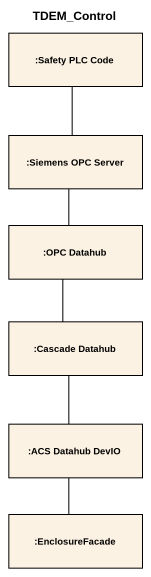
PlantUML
@startuml
title TDEM_Control
rectangle ":Safety PLC Code" as Safety_PLC_Code
rectangle ":Siemens OPC Server" as Siemens_OPC_Server
rectangle ":OPC Datahub" as OPC_Datahub
rectangle ":Cascade Datahub" as Cascade_Datahub
rectangle ":ACS Datahub DevIO" as ACS_Datahub_DevIO
rectangle ":EnclosureFacade" as EnclosureFacade
Safety_PLC_Code -- Siemens_OPC_Server
Siemens_OPC_Server -- OPC_Datahub
OPC_Datahub -- Cascade_Datahub
Cascade_Datahub -- ACS_Datahub_DevIO
ACS_Datahub_DevIO -- EnclosureFacade
@enduml
